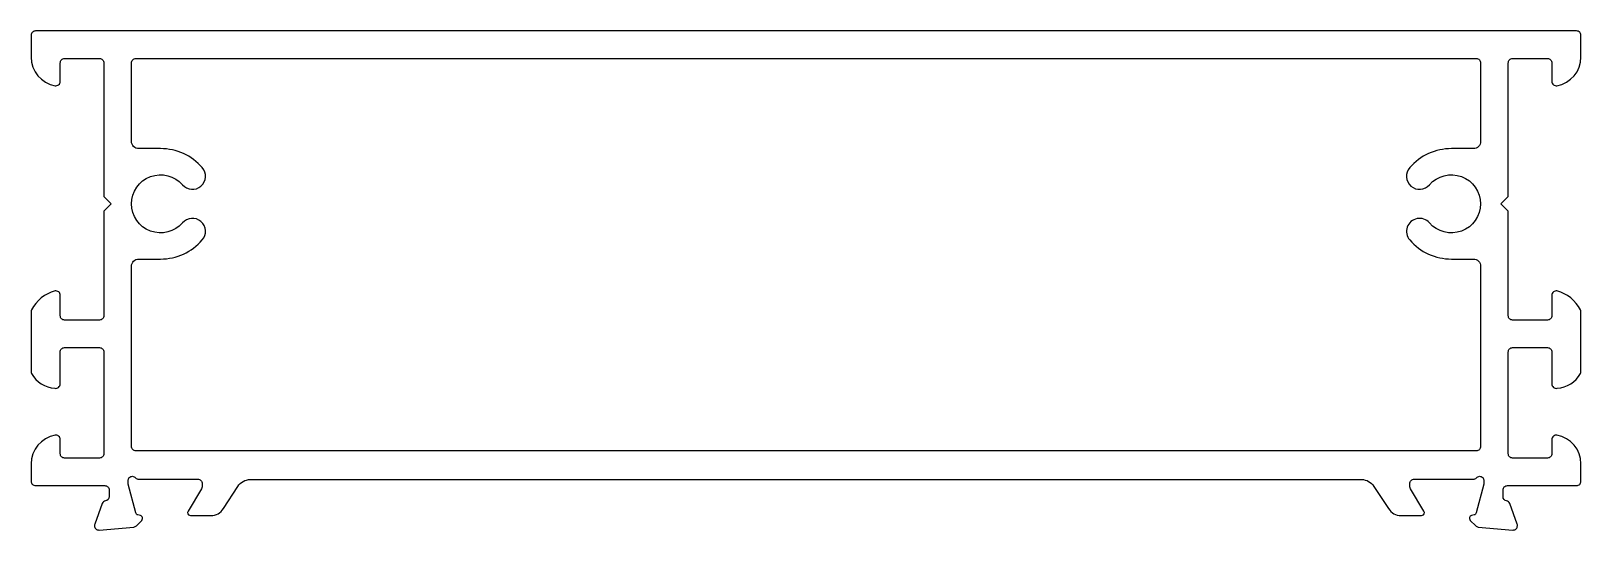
# Model space of a CAD drawing. Extents: x 688 to 794, y 600 to 634.
import ezdxf

# ---------------------------------------------------------------- set-up
doc = ezdxf.new("R2010")
doc.units = 0
doc.layers.get('0').update_dxf_attribs({"linetype": 'CONTINUOUS'})

msp = doc.modelspace()

# ---------------------------------------------------------------- linework, layer by layer
at = {"color": 0}
for points in [[(789.29, 601.86, -0.358605), (789.05, 602.15), (789.05, 602.61, -0.414214), (789.35, 602.91), (794.11, 602.91, 0.414214), (794.41, 603.21), (794.41, 604.41, 0.363159), (792.76, 606.38, 0.46718), (792.41, 606.08), (792.41, 605.11, -0.414214), (792.11, 604.81), (789.71, 604.81, -0.414214), (789.41, 605.11), (789.41, 612.11, -0.414214), (789.71, 612.41), (792.11, 612.41, -0.414214), (792.41, 612.11), (792.41, 609.91, 0.467306), (792.77, 609.61, 0.260419), (794.38, 610.63, 0.124831), (794.41, 610.78), (794.41, 614.87, 0.119256), (794.38, 615.01, 0.213754), (792.76, 616.31, 0.47173), (792.41, 616.01), (792.41, 614.61, -0.414214), (792.11, 614.31), (789.71, 614.31, -0.414214), (789.41, 614.61), (789.41, 621.81), (788.91, 622.31), (789.41, 622.81), (789.41, 632.01, -0.414214), (789.71, 632.31), (792.11, 632.31, -0.414214), (792.41, 632.01), (792.41, 630.74, 0.46718), (792.76, 630.44, 0.363159), (794.41, 632.41), (794.41, 633.91, 0.414214), (794.11, 634.21), (688.11, 634.21, 0.414214), (687.81, 633.91), (687.81, 632.41, 0.363159), (689.45, 630.44, 0.46718), (689.81, 630.74), (689.81, 632.01, -0.414214), (690.11, 632.31), (692.51, 632.31, -0.414214), (692.81, 632.01), (692.81, 622.81), (693.31, 622.31), (692.81, 621.81), (692.81, 614.61, -0.414214), (692.51, 614.31), (690.11, 614.31, -0.414214), (689.81, 614.61), (689.81, 616.01, 0.47173), (689.45, 616.31, 0.213754), (687.83, 615.01, 0.119256), (687.8, 614.87), (687.8, 610.78, 0.124831), (687.83, 610.63, 0.260328), (689.44, 609.61, 0.467306), (689.8, 609.91), (689.8, 612.11, -0.414214), (690.1, 612.41), (692.51, 612.41, -0.414214), (692.81, 612.11), (692.81, 605.11, -0.414214), (692.51, 604.81), (690.11, 604.81, -0.414214), (689.81, 605.11), (689.81, 606.08, 0.46718), (689.45, 606.38, 0.363159), (687.81, 604.41), (687.81, 603.21, 0.414214), (688.11, 602.91), (692.87, 602.91, -0.414214), (693.17, 602.61), (693.17, 602.15, -0.359508), (692.92, 601.86, 0.263725), (692.7, 601.67), (692.18, 600.25, 0.091642), (692.17, 600.15, 0.414214), (692.47, 599.85, 0.02182), (692.49, 599.85), (694.86, 600.06, 0.176327), (695.05, 600.15), (695.41, 600.51, 0.198912), (695.47, 600.65, 0.065543), (695.46, 600.71, 0.267949), (695.32, 600.85), (695.15, 600.89, -0.267949), (695.01, 601.03), (694.48, 603.02, -0.065543), (694.47, 603.09), (694.47, 603.25, -0.414214), (694.77, 603.55, -0.213422), (694.99, 603.45, 0.213422), (695.21, 603.35), (699.27, 603.35, -0.414214), (699.57, 603.05), (699.57, 602.83, -0.137852), (699.52, 602.68), (698.6, 601.16, 0.137852), (698.57, 601.05, 0.414214), (698.77, 600.85), (700.17, 600.85, 0.261413), (701.03, 601.33), (702.03, 602.85, -0.261413), (702.88, 603.33), (779.32, 603.33, -0.261413), (780.17, 602.85), (781.18, 601.33, 0.261413), (782.03, 600.85), (783.44, 600.85, 0.414214), (783.64, 601.05, 0.137852), (783.61, 601.16), (782.69, 602.68, -0.137852), (782.64, 602.83), (782.64, 603.05, -0.415222), (782.94, 603.35), (787, 603.35, 0.213422), (787.22, 603.45, -0.213422), (787.44, 603.55, -0.414214), (787.74, 603.25), (787.74, 603.09, -0.065543), (787.73, 603.02), (787.2, 601.03, -0.267949), (787.06, 600.89), (786.89, 600.85, 0.267949), (786.75, 600.71, 0.065543), (786.74, 600.65, 0.198912), (786.8, 600.51), (787.17, 600.15, 0.176327), (787.35, 600.06), (789.72, 599.85, 0.02182), (789.74, 599.85, 0.414214), (790.04, 600.15, 0.091642), (790.03, 600.25), (789.51, 601.67, 0.26287)], [(787.21, 605.31), (695.01, 605.31, -0.414214), (694.71, 605.61), (694.71, 618.01, -0.414214), (695.21, 618.51), (696.71, 618.51, 0.217429), (699.58, 619.82, 1), (698.22, 621, -2.679416), (698.22, 623.62, 1), (699.58, 624.8, 0.217429), (696.71, 626.11), (695.21, 626.11, -0.414214), (694.71, 626.61), (694.71, 632.01, -0.414214), (695.01, 632.31), (787.21, 632.31, -0.414214), (787.51, 632.01), (787.51, 626.61, -0.414214), (787.01, 626.11), (785.51, 626.11, 0.217429), (782.63, 624.8, 1), (783.99, 623.62, -2.679416), (783.99, 621, 1), (782.63, 619.82, 0.217429), (785.51, 618.51), (787.01, 618.51, -0.414214), (787.51, 618.01), (787.51, 605.61, -0.414214)]]:
    msp.add_lwpolyline(points, format="xyb", close=True, dxfattribs=at)

doc.saveas('drawing.dxf')
